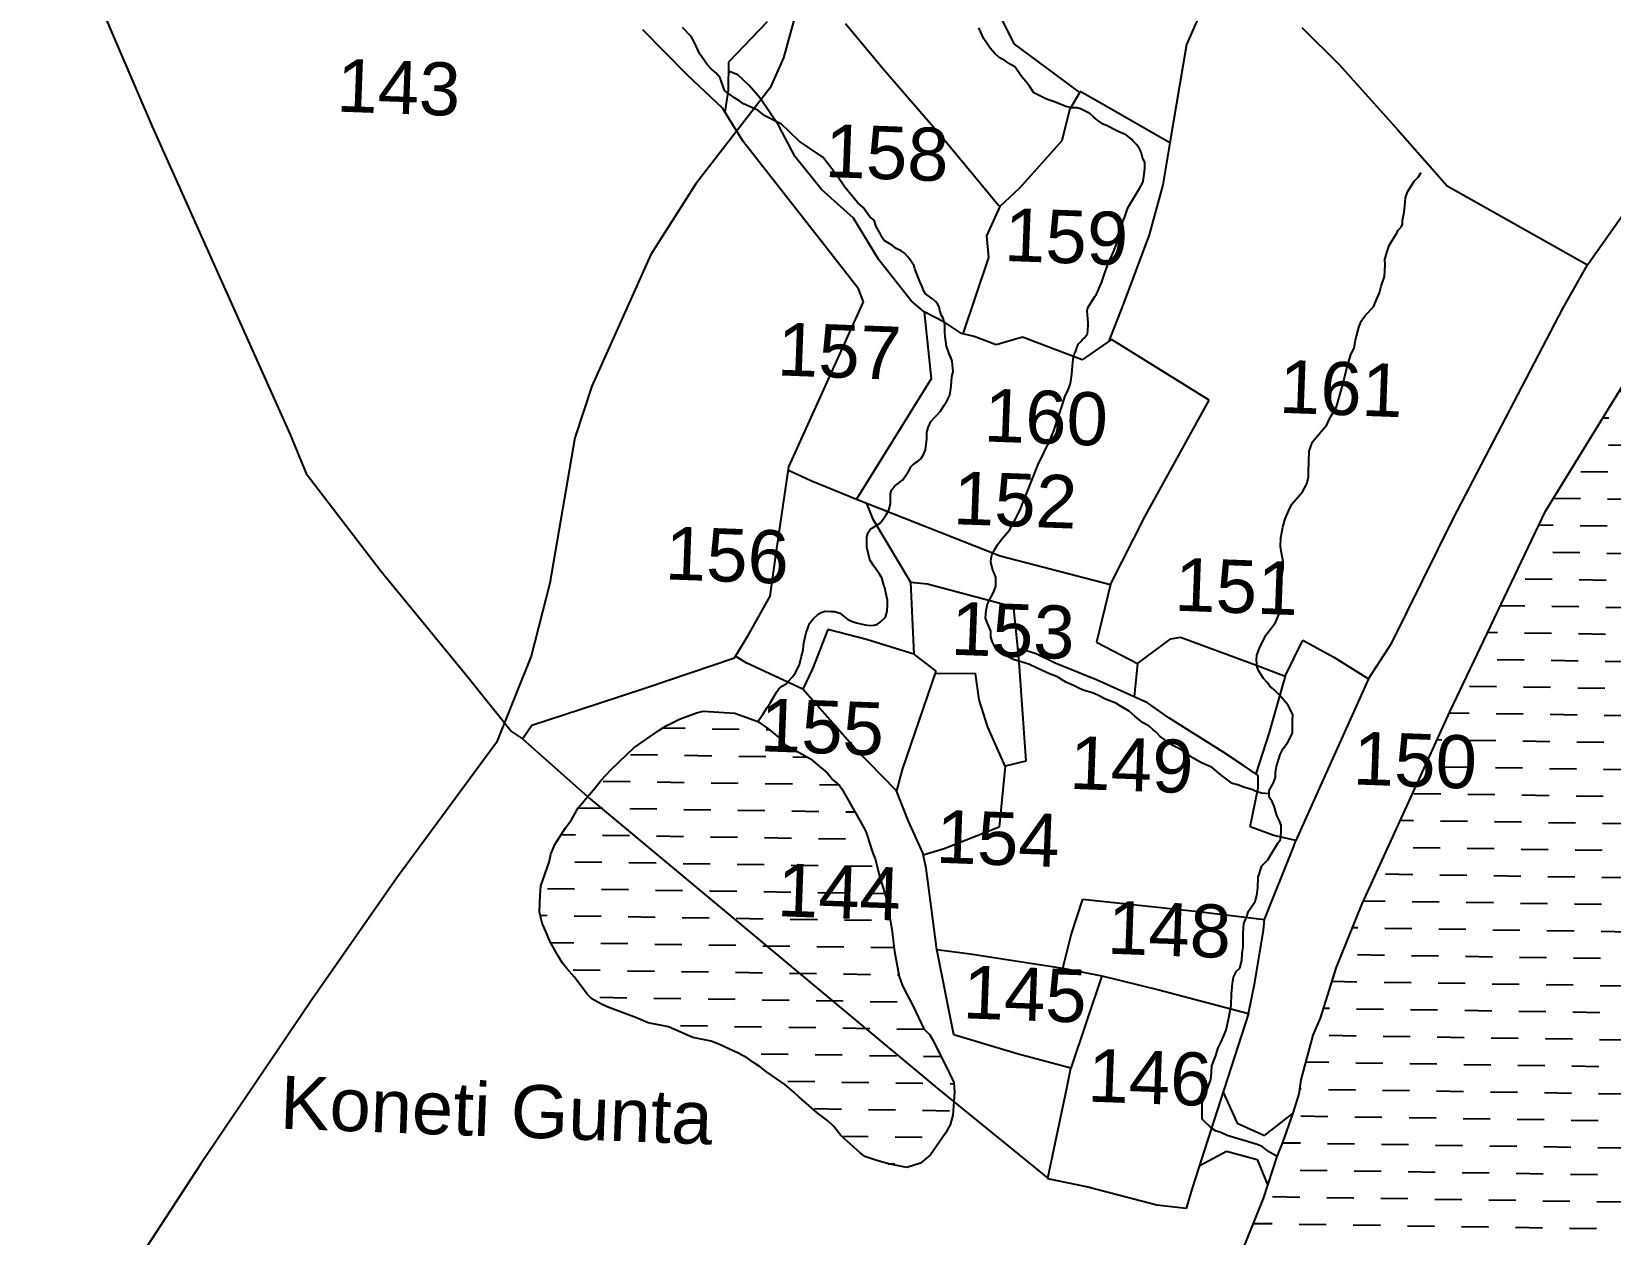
# Model space of a CAD drawing. Header units: inches. Extents: x 341797 to 347342, y 1572885 to 1580736.
# Drawn here: x 344811.9 to 345179.9, y 1577713.2 to 1577993.5 of the extents above; entities that cross this region are included whole.
import ezdxf

# ---------------------------------------------------------------- set-up
doc = ezdxf.new("R2010")
doc.units = ezdxf.units.IN
doc.header["$MEASUREMENT"] = 0
for name, color, linetype in [('PLAT NOS', 6, 'Continuous'), ('PLATS', 6, 'Continuous'), ('ROADS', 2, 'Continuous'), ('STREAMS', 131, 'Continuous'), ('TANKS', 4, 'Continuous')]:
    doc.layers.add(name, color=color, linetype=linetype)
doc.styles.get("Standard").update_dxf_attribs({"font": 'arial.ttf'})
pattern_1 = [(359.1364, (343215.46, 1577580.3147), (6.393162, 6.203283), [6.298938, -6.298938])]

msp = doc.modelspace()

# ---------------------------------------------------------------- hatches: boundary and pattern name
at = {"layer": 'TANKS'}
h = msp.add_hatch(dxfattribs=at)
h.set_pattern_fill('DASH', color=256, scale=500, angle=-0.8636, style=0)
h.set_pattern_definition(pattern_1)
h.paths.add_polyline_path([(345471.69, 1577848.86), (345461.04, 1577862.51), (345451.52, 1577878.78), (345448.48, 1577887.58), (345435.99, 1577910.03), (345424.93, 1577923.42), (345411.43, 1577932.93), (345409.43, 1577933.06), (345402.63, 1577936.06), (345385.79, 1577943.32), (345366.55, 1577952.1), (345351.71, 1577960.59), (345331.48, 1577972.62), (345318.59, 1577979.11), (345307.87, 1577982.61), (345288.77, 1577986.25), (345276.97, 1577987.47), (345261.36, 1577986.35), (345257.79, 1577985.36), (345251.48, 1577983.15), (345238.73, 1577977.48), (345227.06, 1577967.6), (345214.31, 1577954.93), (345203.75, 1577941.79), (345187.22, 1577918.26), (345164.8, 1577881.72), (345142.45, 1577835), (345132.97, 1577813.98), (345122.03, 1577790.24), (345116.07, 1577775.5), (345112.37, 1577763.6), (345110.64, 1577759.61), (345107.81, 1577749.19), (345107.34, 1577745.94), (345105.94, 1577741.45), (345103.54, 1577734.61), (345102.28, 1577731.35), (345099.09, 1577721.58), (345093.23, 1577707.09), (345089.37, 1577697.28), (345081.73, 1577668.24), (345078.51, 1577655.4), (345077.41, 1577651.8), (345075.81, 1577644.98), (345075.64, 1577642.32), (345074.49, 1577637.62), (345074.16, 1577635.42), (345074.1, 1577634.09), (345072.61, 1577629.14), (345072.43, 1577625.73), (345072.39, 1577623.07), (345071.7, 1577618.58), (345071.04, 1577616.26), (345070.92, 1577614.14), (345070.97, 1577610.41), (345070.9, 1577605.86), (345070.6, 1577599.69), (345069.41, 1577588.37), (345069.25, 1577577.86), (345069.2, 1577574.39), (345069.32, 1577570.76), (345069.27, 1577567.46), (345071.8, 1577555.8), (345072.59, 1577552.15), (345075, 1577543.04), (345076.12, 1577539.13), (345077.52, 1577536.32), (345081.21, 1577528.2), (345083.54, 1577525.04), (345086.94, 1577520.76), (345089.6, 1577517.25), (345096.06, 1577513.24), (345099.25, 1577511.16), (345102.77, 1577508.99), (345105.52, 1577505.99), (345112.17, 1577502.73), (345114.76, 1577500.83), (345117.86, 1577498.84), (345120.63, 1577497.19), (345124.14, 1577494.26), (345136.44, 1577487.36), (345139.88, 1577486.54), (345144.58, 1577485.39), (345152.31, 1577484.38), (345160.02, 1577482.26), (345162.39, 1577481.71), (345165.52, 1577481.51), (345175.37, 1577481.17), (345177.79, 1577481.03), (345182.04, 1577480.93), (345189.24, 1577480.72), (345193.06, 1577480.66), (345196.73, 1577480.82), (345202.63, 1577480.62), (345205.12, 1577480.32), (345207.72, 1577480.28), (345211.23, 1577480.38), (345224.19, 1577481.79), (345233.09, 1577482.87), (345236.96, 1577483.18), (345240.36, 1577483.5), (345243.1, 1577483.73), (345246.28, 1577483.9), (345252.7, 1577484.81), (345255.99, 1577485.03), (345262.74, 1577485.86), (345267.69, 1577486.2), (345269.72, 1577486.62), (345275.01, 1577487.84), (345281.65, 1577488.76), (345287.5, 1577489.49), (345290.31, 1577490.05), (345296.46, 1577491.16), (345299.65, 1577491.52), (345307.55, 1577491.88), (345311.49, 1577491.82), (345315.21, 1577491.77), (345319.44, 1577491.02), (345324.51, 1577490.64), (345333.16, 1577489), (345336.03, 1577488.8), (345339.36, 1577488.3), (345343.07, 1577488.17), (345349.2, 1577487.77), (345355.34, 1577486.82), (345359.01, 1577486.27), (345362.19, 1577486.11), (345366.24, 1577485.79), (345373.93, 1577485.3), (345378.36, 1577485.24), (345384.3, 1577485.45), (345392.7, 1577485.32), (345395.45, 1577485.58), (345398.04, 1577486.03), (345402.82, 1577487.38), (345409.53, 1577488.33), (345417.89, 1577489.78), (345423.21, 1577491.57), (345425.18, 1577492.78), (345428.17, 1577493.9), (345429.7, 1577494.8), (345434.27, 1577497.02), (345436.36, 1577498.47), (345437.3, 1577499.34), (345438.21, 1577500.55), (345438.87, 1577508.17), (345439.12, 1577511.76), (345438.98, 1577515.83), (345440.47, 1577534.87), (345440.52, 1577538.05), (345441.45, 1577548.58), (345443.15, 1577552.12), (345446.6, 1577562.82), (345448.5, 1577567.32), (345453.57, 1577582.28), (345458.5, 1577594.6), (345459.32, 1577597.72), (345463.39, 1577608.54), (345464.35, 1577611.35), (345468.99, 1577623.49), (345469.59, 1577625.01), (345473.07, 1577633.34), (345473.77, 1577635.09), (345475.01, 1577638.32), (345476.74, 1577643.75), (345476.2, 1577648.45), (345475.27, 1577654.31), (345473.98, 1577665.33), (345473.71, 1577669.05), (345475.03, 1577684.4), (345475.21, 1577688.55), (345475.5, 1577693.48), (345475.9, 1577698.4), (345478.35, 1577707.92), (345479.96, 1577712.61), (345489.06, 1577734.53), (345490.87, 1577738.01), (345497.59, 1577754.7), (345498.64, 1577759.28), (345501.58, 1577772.19), (345502.1, 1577777.44), (345502.41, 1577783.89), (345501.62, 1577789.49), (345499.26, 1577800.85), (345495.68, 1577810.1), (345489.63, 1577824.15)])
h.paths.add_polyline_path([(345116.43, 1577814.73), (345155.28, 1577813.29), (345155.99, 1577832.58), (345117.14, 1577834.02)], flags=25)
h.paths.add_polyline_path([(345212.17, 1577719.93), (345380.43, 1577713.7), (345381.34, 1577738.2), (345213.08, 1577744.43)], flags=24)
h = msp.add_hatch(dxfattribs=at)
h.set_pattern_fill('DASH', color=256, scale=500, angle=-0.8636, style=0)
h.set_pattern_definition(pattern_1)
h.paths.add_polyline_path([(344942.2, 1577814.63), (344941.55, 1577815.22), (344939.36, 1577812.64), (344937.76, 1577809.82), (344936.4, 1577807.94), (344933.92, 1577804.04), (344932.94, 1577801.82), (344932.56, 1577799.93), (344930.67, 1577794.42), (344930.46, 1577792.22), (344930.32, 1577788.37), (344930.92, 1577785.73), (344931.8, 1577783.82), (344932.88, 1577781.22), (344934.78, 1577777.94), (344935.66, 1577776.38), (344936.72, 1577775.16), (344938.46, 1577773.1), (344941.47, 1577769.17), (344942.49, 1577768.12), (344944.59, 1577766.96), (344946.13, 1577766.25), (344952.92, 1577763.64), (344955.66, 1577762.48), (344960.39, 1577761.59), (344966.06, 1577759.08), (344970.36, 1577758.2), (344972.29, 1577757.48), (344976.64, 1577755.46), (344978.82, 1577754.22), (344980.23, 1577753.26), (344981.72, 1577752.24), (344983.22, 1577751.1), (344987.54, 1577748.13), (344988.52, 1577747.25), (344989.58, 1577746.33), (344990.73, 1577745.28), (344994.95, 1577741.56), (344997.51, 1577739.68), (344998.9, 1577738.31), (345000.52, 1577736.26), (345005.09, 1577732.18), (345006.18, 1577731.3), (345008.75, 1577730.46), (345011.68, 1577729.62), (345015.91, 1577728.76), (345019.12, 1577729.76), (345021.42, 1577731.69), (345024.95, 1577736.8), (345026.02, 1577738.75), (345026.67, 1577740.95), (345026.87, 1577744.13), (345023.36, 1577746.98)])
h.paths.add_polyline_path([(345006.77, 1577805.99), (345006.33, 1577807.23), (345004.98, 1577809.63), (345003.97, 1577811.45), (345000.8, 1577817.04), (345000.26, 1577817.81), (344998.72, 1577819.15), (344997.46, 1577820.7), (344993.45, 1577824), (344987.67, 1577827.33), (344986.41, 1577828.77), (344983.55, 1577831.07), (344981.22, 1577832.71), (344975.82, 1577834.65), (344968.48, 1577835.14), (344966.95, 1577834.75), (344962.94, 1577833.24), (344959.69, 1577831.63), (344958.11, 1577830.66), (344952.29, 1577826.61), (344950.66, 1577825.03), (344946.97, 1577821.47), (344944.66, 1577819.08), (344943.3, 1577817.28), (344941.55, 1577815.22), (344942.2, 1577814.63), (345023.36, 1577746.98), (345026.87, 1577744.13), (345027.01, 1577746.36), (345026.87, 1577748.55), (345026.02, 1577750.39), (345022.16, 1577758.24), (345021.32, 1577759.68), (345019.91, 1577761.13), (345017.31, 1577766.56), (345016.04, 1577769.04), (345014.95, 1577771.09), (345014.12, 1577773.26), (345013.03, 1577779.13), (345012.8, 1577780.99), (345012.5, 1577783.68), (345011.34, 1577790.81), (345010.44, 1577793.85), (345009.69, 1577796.16), (345008.58, 1577800.73), (345008.03, 1577802.04), (345007.1, 1577804.94)])
h.paths.add_polyline_path([(344978.3, 1577822.52), (345017.05, 1577821.09), (345017.75, 1577840.07), (344979.01, 1577841.51)], flags=9)
h.paths.add_polyline_path([(344982.33, 1577784.38), (345020.95, 1577782.95), (345021.64, 1577801.55), (344983.02, 1577802.98)], flags=24)

# ---------------------------------------------------------------- linework, layer by layer
at = {"layer": 'PLATS', "color": 0}
for p, q in [((344811.95, 1578036.88), (344840.06, 1577971.39)), ((345040.97, 1577990.69), (345032.33, 1578008.09)), ((345085.61, 1578000.72), (345081.08, 1577990.55)), ((344964.81, 1577983.41), (344954.39, 1577993.98)), ((344983.35, 1577995.82), (344974.38, 1577986.4)), ((345001.67, 1577995.44), (345010.49, 1577984.77)), ((345108, 1577994.51), (345116.69, 1577985.84)), ((345174.54, 1577939.19), (345212.68, 1577993.11)), ((345048.42, 1577985.15), (345040.97, 1577990.69)), ((345081.08, 1577990.55), (345077.22, 1577967.63)), ((344974.38, 1577986.4), (344974.28, 1577979.9)), ((345116.69, 1577985.84), (345130.27, 1577970.7)), ((344972.99, 1577975.66), (344964.81, 1577983.41)), ((344976.54, 1577983.48), (344974.34, 1577984.3)), ((344979.19, 1577980.96), (344976.54, 1577983.48)), ((345010.49, 1577984.77), (345023.51, 1577969.81)), ((345056.25, 1577979.38), (345048.42, 1577985.15)), ((344974.28, 1577979.9), (344973.55, 1577974.75)), ((344981.77, 1577978.02), (344979.19, 1577980.96)), ((344986.1, 1577971.55), (344981.77, 1577978.02)), ((345053.96, 1577975.39), (345056.25, 1577979.38)), ((345056.37, 1577979.59), (345056.25, 1577979.38)), ((345062.62, 1577976), (345056.37, 1577979.59)), ((344977.79, 1577967.91), (344972.99, 1577975.66)), ((345052.15, 1577968.18), (345053.96, 1577975.39)), ((345077.22, 1577967.63), (345062.62, 1577976)), ((344840.06, 1577971.39), (344872.14, 1577899.79)), ((344989.93, 1577964.34), (344986.1, 1577971.55)), ((345130.27, 1577970.7), (345141.9, 1577957.61)), ((344995.47, 1577945.32), (344977.79, 1577967.91)), ((345023.51, 1577969.81), (345037.31, 1577953.09)), ((345042.26, 1577957.13), (345052.15, 1577968.18)), ((345077.22, 1577967.63), (345075.59, 1577957.8)), ((344996.03, 1577956.75), (344989.93, 1577964.34)), ((345003.5, 1577950.02), (344996.03, 1577956.75)), ((345037.6, 1577952.78), (345042.26, 1577957.13)), ((345075.59, 1577957.8), (345072.43, 1577946.13)), ((345141.9, 1577957.61), (345174.54, 1577939.19)), ((345037.6, 1577952.78), (345034.54, 1577945.93)), ((345037.31, 1577953.09), (345037.6, 1577952.78)), ((345009.41, 1577940.3), (345003.5, 1577950.02)), ((345004.66, 1577933.58), (344995.47, 1577945.32)), ((345034.54, 1577945.93), (345034.95, 1577940.89)), ((345072.43, 1577946.13), (345066.43, 1577930.13)), ((345016.92, 1577930.78), (345009.41, 1577940.3)), ((345034.95, 1577940.89), (345029.01, 1577923.09)), ((345168.84, 1577929.03), (345174.54, 1577939.19)), ((344988.45, 1577892.12), (345005.8, 1577930.58)), ((345005.8, 1577930.58), (345004.66, 1577933.58)), ((345019.94, 1577928.21), (345016.92, 1577930.78)), ((345066.43, 1577930.13), (345062.93, 1577921.25)), ((345024.97, 1577925.66), (345019.94, 1577928.21)), ((345019.94, 1577928.21), (345021.64, 1577912.59)), ((345143.26, 1577879.98), (345168.84, 1577929.03)), ((345028.71, 1577923.16), (345024.97, 1577925.66)), ((345031.65, 1577922.47), (345028.71, 1577923.16)), ((345036.79, 1577920.49), (345031.65, 1577922.47)), ((345042.87, 1577922.34), (345036.79, 1577920.49)), ((345056.83, 1577917.01), (345042.87, 1577922.34)), ((345063.66, 1577921.76), (345056.83, 1577917.01)), ((345086.38, 1577907.62), (345063.66, 1577921.76)), ((345021.64, 1577912.59), (345004.18, 1577884.53)), ((345071.47, 1577880.6), (345086.38, 1577907.62)), ((344872.14, 1577899.79), (344875.93, 1577890.56)), ((344875.93, 1577890.56), (344893.27, 1577867.95)), ((344985.5, 1577871.96), (344988.45, 1577892.12)), ((344988.34, 1577891.34), (344993.53, 1577888.94)), ((344993.53, 1577888.94), (345004.18, 1577884.53)), ((345004.18, 1577884.53), (345037.7, 1577871.31)), ((345006.57, 1577883.58), (345007.9, 1577880.06)), ((345007.9, 1577880.06), (345016.81, 1577865.2)), ((345063.37, 1577864.63), (345071.47, 1577880.6)), ((345128.96, 1577851.05), (345143.26, 1577879.98)), ((344984.08, 1577861.93), (344985.5, 1577871.96)), ((345037.7, 1577871.31), (345063.37, 1577864.63)), ((344893.27, 1577867.95), (344913.44, 1577843.28)), ((345016.81, 1577865.2), (345017.56, 1577848.45)), ((345016.81, 1577865.2), (345020.79, 1577864.78)), ((345020.79, 1577864.78), (345039.11, 1577859.95)), ((345063.37, 1577864.63), (345060.12, 1577851.23)), ((344979.03, 1577852.91), (344984.08, 1577861.93)), ((345039.11, 1577859.95), (345040.83, 1577859.09)), ((345040.83, 1577859.09), (345041.97, 1577847.64)), ((344975.77, 1577847.59), (344979.03, 1577852.91)), ((344997.54, 1577854.21), (344993.95, 1577845.02)), ((345006.56, 1577851.88), (344997.54, 1577854.21)), ((345017.56, 1577848.45), (345006.56, 1577851.88)), ((345043.81, 1577849.19), (345041.78, 1577849.56)), ((345046.04, 1577848.51), (345043.81, 1577849.19)), ((345060.12, 1577851.23), (345069.67, 1577846.28)), ((345069.67, 1577846.28), (345077.44, 1577851.98)), ((345077.44, 1577851.98), (345079.69, 1577852.36)), ((345079.69, 1577852.36), (345097.22, 1577845.96)), ((345104.14, 1577843.27), (345108.24, 1577851.7)), ((345108.24, 1577851.7), (345115.47, 1577847.7)), ((345123.54, 1577842.64), (345128.96, 1577851.05)), ((344955.14, 1577840.57), (344975.77, 1577847.59)), ((344978.52, 1577846.4), (344975.99, 1577847.95)), ((344991.71, 1577840.27), (344978.52, 1577846.4)), ((345017.56, 1577848.45), (345022.68, 1577844.49)), ((345041.97, 1577847.64), (345043.68, 1577823.45)), ((345050.53, 1577846.32), (345046.04, 1577848.51)), ((345060.26, 1577842.38), (345050.53, 1577846.32)), ((345069.67, 1577846.28), (345068.89, 1577838.51)), ((345097.22, 1577845.96), (345104.14, 1577843.27)), ((345115.47, 1577847.7), (345123.54, 1577842.64)), ((344913.44, 1577843.28), (344923.83, 1577830.43)), ((344993.95, 1577845.02), (344991.73, 1577840.26)), ((345022.68, 1577844.49), (345014.87, 1577821.58)), ((345031.93, 1577843.89), (345022.47, 1577843.87)), ((345032.8, 1577837.77), (345031.93, 1577843.89)), ((345068.89, 1577838.51), (345060.26, 1577842.38)), ((345104.14, 1577843.27), (345100.42, 1577830.17)), ((345123.54, 1577842.64), (345113.03, 1577819.38)), ((344943.79, 1577836.88), (344955.14, 1577840.57)), ((345003.76, 1577826.58), (344991.71, 1577840.27)), ((345072.02, 1577837.05), (345068.89, 1577838.51)), ((344928.57, 1577831.89), (344943.79, 1577836.88)), ((345034.8, 1577831.4), (345032.8, 1577837.77)), ((345076.99, 1577833.55), (345072.02, 1577837.05)), ((344926.38, 1577828.7), (344928.57, 1577831.89)), ((345038.85, 1577822.32), (345034.8, 1577831.4)), ((345089.6, 1577825.69), (345076.99, 1577833.55)), ((344923.83, 1577830.43), (344926.38, 1577828.7)), ((344926.38, 1577828.7), (344942.2, 1577814.63)), ((345100.42, 1577830.17), (345097.26, 1577820.53)), ((345013.51, 1577816.6), (345003.76, 1577826.58)), ((345043.68, 1577823.45), (345038.85, 1577822.32)), ((345094.4, 1577822.44), (345089.6, 1577825.69)), ((345014.87, 1577821.58), (345013.51, 1577816.6)), ((345038.85, 1577822.32), (345037.47, 1577808.09)), ((345097.85, 1577820.13), (345094.4, 1577822.44)), ((345097.82, 1577817.26), (345097.85, 1577820.13)), ((345016.22, 1577809.63), (345013.51, 1577816.6)), ((345095.97, 1577808.16), (345097.82, 1577817.26)), ((345113.03, 1577819.38), (345106.63, 1577804.96)), ((344942.2, 1577814.63), (345023.36, 1577746.98)), ((345019.65, 1577802.08), (345016.22, 1577809.63)), ((345037.47, 1577808.09), (345024.64, 1577803.03)), ((345101.44, 1577806.16), (345095.97, 1577808.16)), ((345106.63, 1577804.96), (345101.44, 1577806.16)), ((345106.02, 1577803.42), (345106.63, 1577804.96)), ((345020.47, 1577798.55), (345019.65, 1577802.08)), ((345024.64, 1577803.03), (345019.77, 1577801.56)), ((345099.3, 1577786.59), (345106.02, 1577803.42)), ((345022.94, 1577779.58), (345020.47, 1577798.55)), ((345054.33, 1577783.25), (345056.97, 1577791.28)), ((345056.97, 1577791.28), (345083.86, 1577788.46)), ((345083.86, 1577788.46), (345099.3, 1577786.59)), ((345099.06, 1577784.08), (345099.3, 1577786.59)), ((345052.27, 1577775.26), (345054.33, 1577783.25)), ((345097.08, 1577771.91), (345099.06, 1577784.08)), ((345026.86, 1577759.73), (345022.94, 1577779.58)), ((345022.94, 1577779.58), (345030.7, 1577778.57)), ((345030.7, 1577778.57), (345052.27, 1577775.26)), ((345052.27, 1577775.26), (345061.36, 1577773.45)), ((345061.36, 1577773.45), (345054.14, 1577751.95)), ((345061.36, 1577773.45), (345074.64, 1577770.2)), ((345095.6, 1577764.69), (345097.08, 1577771.91)), ((345074.64, 1577770.2), (345095.6, 1577764.69)), ((345095.6, 1577764.69), (345089.03, 1577744.47)), ((345041.68, 1577755.27), (345026.86, 1577759.73)), ((345054.14, 1577751.95), (345041.68, 1577755.27)), ((345053.24, 1577747.26), (345054.14, 1577751.95)), ((345023.36, 1577746.98), (345048.82, 1577726.3)), ((345048.82, 1577726.3), (345053.24, 1577747.26)), ((345089.03, 1577744.47), (345082.4, 1577723.94)), ((345057.84, 1577724.25), (345048.79, 1577726.16)), ((345074.22, 1577719.98), (345057.84, 1577724.25)), ((345082.4, 1577723.94), (345081.01, 1577719.25)), ((345081.01, 1577719.25), (345074.22, 1577719.98))]:
    msp.add_line(p, q, dxfattribs=at)
at = {"layer": 'ROADS', "color": 1}
for p, q in [((344998.04, 1578026.61), (344987.18, 1577987.46)), ((344987.18, 1577987.46), (344984.07, 1577980.45)), ((344984.07, 1577980.45), (344966.76, 1577958.04)), ((344966.76, 1577958.04), (344956.26, 1577941.62)), ((344956.26, 1577941.62), (344942.49, 1577910.88)), ((344942.49, 1577910.88), (344938.56, 1577898.86)), ((344938.56, 1577898.86), (344932.71, 1577864.94)), ((344932.71, 1577864.94), (344928.4, 1577847.94)), ((344928.4, 1577847.94), (344920.32, 1577827.84)), ((344920.32, 1577827.84), (344897.06, 1577796.3)), ((344897.06, 1577796.3), (344877.03, 1577767.54)), ((344877.03, 1577767.54), (344851.43, 1577729.61)), ((344851.43, 1577729.61), (344828.78, 1577694.97))]:
    msp.add_line(p, q, dxfattribs=at)
at = {"layer": 'STREAMS'}
for p, q in [((344965.67, 1577992.43), (344963.66, 1577994.46)), ((345033.86, 1577991.84), (345032.75, 1577994.38)), ((344966.39, 1577991.12), (344965.67, 1577992.43)), ((344967.61, 1577988.41), (344966.39, 1577991.12)), ((345034.57, 1577990.82), (345033.86, 1577991.84)), ((345035.32, 1577989.71), (345034.57, 1577990.82)), ((345036.36, 1577988.52), (345035.32, 1577989.71)), ((344969.43, 1577985.86), (344967.61, 1577988.41)), ((344970.37, 1577984.85), (344969.43, 1577985.86)), ((345037.44, 1577987.53), (345036.36, 1577988.52)), ((345038.89, 1577986.7), (345037.44, 1577987.53)), ((345040.05, 1577985.91), (345038.89, 1577986.7)), ((345041.09, 1577985.33), (345040.05, 1577985.91)), ((345042.01, 1577983.97), (345041.09, 1577985.33)), ((344971.4, 1577983.93), (344970.37, 1577984.85)), ((344972.47, 1577982.78), (344971.4, 1577983.93)), ((344973.42, 1577979.82), (344972.47, 1577982.78)), ((345042.68, 1577983.11), (345042.01, 1577983.97)), ((345043.68, 1577981.88), (345042.68, 1577983.11)), ((345044.55, 1577980.82), (345043.68, 1577981.88)), ((344975.78, 1577978.09), (344973.42, 1577979.82)), ((344977.02, 1577977.29), (344975.78, 1577978.09)), ((345045.55, 1577979.3), (345044.55, 1577980.82)), ((345048.5, 1577977.79), (345045.55, 1577979.3)), ((344977.88, 1577976.67), (344977.02, 1577977.29)), ((344981.22, 1577975.26), (344977.88, 1577976.67)), ((344982.87, 1577973.92), (344981.22, 1577975.26)), ((345050.11, 1577977.27), (345048.5, 1577977.79)), ((345051.92, 1577976.56), (345050.11, 1577977.27)), ((345053.01, 1577976.1), (345051.92, 1577976.56)), ((345054.38, 1577975.75), (345053.01, 1577976.1)), ((345055.52, 1577975.74), (345054.38, 1577975.75)), ((345056.41, 1577975.56), (345055.52, 1577975.74)), ((345058.59, 1577974.43), (345056.41, 1577975.56)), ((345059.51, 1577973.56), (345058.59, 1577974.43)), ((344986.7, 1577971.93), (344982.87, 1577973.92)), ((344988.61, 1577970.15), (344986.7, 1577971.93)), ((345060.43, 1577972.78), (345059.51, 1577973.56)), ((345061.71, 1577971.95), (345060.43, 1577972.78)), ((345062.6, 1577971.57), (345061.71, 1577971.95)), ((345064.9, 1577970.43), (345062.6, 1577971.57)), ((344990.86, 1577968.01), (344988.61, 1577970.15)), ((344996.35, 1577964.3), (344990.86, 1577968.01)), ((345065.71, 1577970.01), (345064.9, 1577970.43)), ((345067.08, 1577969.5), (345065.71, 1577970.01)), ((345068.32, 1577968.47), (345067.08, 1577969.5)), ((345068.68, 1577967.98), (345068.32, 1577968.47)), ((345069.56, 1577967.16), (345068.68, 1577967.98)), ((345070.19, 1577966.22), (345069.56, 1577967.16)), ((344997.56, 1577962.79), (344996.35, 1577964.3)), ((345070.54, 1577965.4), (345070.19, 1577966.22)), ((345070.85, 1577964.22), (345070.54, 1577965.4)), ((345071.4, 1577963.04), (345070.85, 1577964.22)), ((344999.88, 1577959.68), (344997.56, 1577962.79)), ((345001.51, 1577957.29), (344999.88, 1577959.68)), ((345070.96, 1577958.38), (345071.15, 1577959.71)), ((345071.15, 1577959.71), (345071.38, 1577961.62)), ((345071.38, 1577961.62), (345071.4, 1577963.04)), ((345134.2, 1577958.65), (345135.1, 1577959.63)), ((345135.1, 1577959.63), (345135.82, 1577960.68)), ((345003.63, 1577954.62), (345001.51, 1577957.29)), ((345067.42, 1577952.46), (345069.53, 1577955.96)), ((345069.53, 1577955.96), (345070.13, 1577956.97)), ((345070.13, 1577956.97), (345070.96, 1577958.38)), ((345132.17, 1577954.81), (345132.66, 1577956.16)), ((345132.66, 1577956.16), (345133.57, 1577957.66)), ((345133.57, 1577957.66), (345134.2, 1577958.65)), ((345004.53, 1577953.66), (345003.63, 1577954.62)), ((345005.74, 1577952.57), (345004.53, 1577953.66)), ((345007.34, 1577950.37), (345005.74, 1577952.57)), ((345066.73, 1577950.34), (345067.42, 1577952.46)), ((345131.82, 1577951.42), (345131.99, 1577952.95)), ((345131.99, 1577952.95), (345132.17, 1577954.81)), ((345008.31, 1577949.62), (345007.34, 1577950.37)), ((345008.8, 1577948.14), (345008.31, 1577949.62)), ((345065.6, 1577946.01), (345065.88, 1577948.38)), ((345065.88, 1577948.38), (345066.73, 1577950.34)), ((345131.03, 1577947.9), (345131.45, 1577948.57)), ((345131.45, 1577948.57), (345131.47, 1577949.54)), ((345131.47, 1577949.54), (345131.82, 1577951.42)), ((345009.73, 1577946.49), (345008.8, 1577948.14)), ((345010.15, 1577945.54), (345009.73, 1577946.49)), ((345010.66, 1577944.86), (345010.15, 1577945.54)), ((345012.57, 1577943.65), (345010.66, 1577944.86)), ((345064.14, 1577942.22), (345065.6, 1577946.01)), ((345128.34, 1577943.71), (345129.07, 1577944.87)), ((345129.07, 1577944.87), (345130.19, 1577946.73)), ((345130.19, 1577946.73), (345130.4, 1577947.2)), ((345130.4, 1577947.2), (345131.03, 1577947.9)), ((345013.48, 1577942.97), (345012.57, 1577943.65)), ((345014.61, 1577942.43), (345013.48, 1577942.97)), ((345015.43, 1577941.9), (345014.61, 1577942.43)), ((345016.06, 1577941.12), (345015.43, 1577941.9)), ((345016.69, 1577940.32), (345016.06, 1577941.12)), ((345062.95, 1577939.61), (345064.14, 1577942.22)), ((345127.32, 1577940.41), (345127.81, 1577942.08)), ((345127.81, 1577942.08), (345128.34, 1577943.71)), ((345017.2, 1577939.67), (345016.69, 1577940.32)), ((345017.68, 1577938.95), (345017.2, 1577939.67)), ((345017.79, 1577938.25), (345017.68, 1577938.95)), ((345018.93, 1577935.28), (345017.79, 1577938.25)), ((345061.32, 1577934.96), (345062.09, 1577937.33)), ((345062.09, 1577937.33), (345062.95, 1577939.61)), ((345127.26, 1577936.43), (345127.37, 1577937.76)), ((345127.39, 1577939.27), (345127.32, 1577940.41)), ((345127.37, 1577937.76), (345127.39, 1577939.27)), ((345019.41, 1577934.24), (345018.93, 1577935.28)), ((345019.91, 1577933.03), (345019.41, 1577934.24)), ((345060.16, 1577932.34), (345061.32, 1577934.96)), ((345126.07, 1577932.62), (345126.47, 1577934.2)), ((345126.47, 1577934.2), (345127.26, 1577936.43)), ((345020.31, 1577932.39), (345019.91, 1577933.03)), ((345021.93, 1577931.21), (345020.31, 1577932.39)), ((345022.61, 1577930.66), (345021.93, 1577931.21)), ((345023.07, 1577930.07), (345022.61, 1577930.66)), ((345023.44, 1577929.41), (345023.07, 1577930.07)), ((345058.19, 1577929.3), (345058.84, 1577930.32)), ((345058.84, 1577930.32), (345059.36, 1577931.18)), ((345059.36, 1577931.18), (345059.77, 1577931.82)), ((345059.77, 1577931.82), (345060.16, 1577932.34)), ((345124.68, 1577929.35), (345125.29, 1577930.87)), ((345125.29, 1577930.87), (345126.07, 1577932.62)), ((345023.64, 1577928.56), (345023.44, 1577929.41)), ((345023.93, 1577927.49), (345023.64, 1577928.56)), ((345024.44, 1577926.71), (345023.93, 1577927.49)), ((345024.77, 1577925.31), (345024.44, 1577926.71)), ((345057.98, 1577928.54), (345058.19, 1577929.3)), ((345058.05, 1577927.45), (345057.98, 1577928.54)), ((345058.21, 1577925.67), (345058.05, 1577927.45)), ((345121.82, 1577926.04), (345122.84, 1577927.45)), ((345122.84, 1577927.45), (345124.68, 1577929.35)), ((345024.82, 1577924.49), (345024.77, 1577925.31)), ((345024.8, 1577923.56), (345024.82, 1577924.49)), ((345024.84, 1577922.44), (345024.8, 1577923.56)), ((345057.32, 1577922.14), (345058.01, 1577923.09)), ((345058.01, 1577923.09), (345058.12, 1577924.02)), ((345058.12, 1577924.02), (345058.22, 1577924.97)), ((345058.22, 1577924.97), (345058.21, 1577925.67)), ((345120.47, 1577921.72), (345121.25, 1577924.54)), ((345121.25, 1577924.54), (345121.82, 1577926.04)), ((345025.16, 1577920.1), (345024.84, 1577922.44)), ((345025.5, 1577919.38), (345025.16, 1577920.1)), ((345025.82, 1577918.4), (345025.5, 1577919.38)), ((345055.27, 1577918.91), (345055.88, 1577920.66)), ((345055.88, 1577920.66), (345056.46, 1577921.34)), ((345056.46, 1577921.34), (345056.82, 1577921.71)), ((345056.82, 1577921.71), (345057.32, 1577922.14)), ((345119.4, 1577918.27), (345120.2, 1577919.75)), ((345120.2, 1577919.75), (345120.47, 1577921.72)), ((345026.16, 1577917.54), (345025.82, 1577918.4)), ((345026.5, 1577916.75), (345026.16, 1577917.54)), ((345026.77, 1577914.27), (345026.5, 1577916.75)), ((345054.42, 1577913.68), (345054.57, 1577915.62)), ((345054.57, 1577915.62), (345054.71, 1577917.21)), ((345054.71, 1577917.21), (345054.91, 1577918.27)), ((345054.91, 1577918.27), (345055.27, 1577918.91)), ((345118.45, 1577915.1), (345119.4, 1577918.27)), ((345026.28, 1577910.86), (345026.42, 1577913.13)), ((345026.42, 1577913.13), (345026.77, 1577914.27)), ((345054.11, 1577911.51), (345054.42, 1577913.68)), ((345117.56, 1577911.3), (345118.45, 1577915.1)), ((345025.27, 1577907.4), (345025.95, 1577908.76)), ((345025.95, 1577908.76), (345026.28, 1577910.86)), ((345052.34, 1577907.05), (345052.77, 1577908.39)), ((345052.77, 1577908.39), (345053.52, 1577910.05)), ((345053.52, 1577910.05), (345054.11, 1577911.51)), ((345116.04, 1577906.05), (345117.56, 1577911.3)), ((345021.52, 1577902.69), (345023.81, 1577905.04)), ((345023.81, 1577905.04), (345024.6, 1577906.48)), ((345024.6, 1577906.48), (345025.27, 1577907.4)), ((345050.71, 1577902.21), (345051.8, 1577905.46)), ((345051.8, 1577905.46), (345052.34, 1577907.05)), ((345114.57, 1577903.57), (345116.04, 1577906.05)), ((345020.59, 1577900.09), (345020.94, 1577901.28)), ((345020.94, 1577901.28), (345021.52, 1577902.69)), ((345050.17, 1577900.51), (345050.71, 1577902.21)), ((345110.48, 1577897.88), (345113.83, 1577901.85)), ((345113.83, 1577901.85), (345114.57, 1577903.57)), ((345020.28, 1577896.02), (345020.56, 1577898.58)), ((345020.56, 1577898.58), (345020.59, 1577900.09)), ((345046.45, 1577892.49), (345049.21, 1577898.1)), ((345049.21, 1577898.1), (345050.17, 1577900.51)), ((345109.67, 1577895.74), (345110.48, 1577897.88)), ((345017.56, 1577892.8), (345018.39, 1577893.34)), ((345018.39, 1577893.34), (345019.17, 1577893.94)), ((345019.17, 1577893.94), (345019.83, 1577894.98)), ((345019.83, 1577894.98), (345020.28, 1577896.02)), ((345109.54, 1577890.97), (345109.64, 1577893.24)), ((345109.64, 1577893.24), (345109.67, 1577895.74)), ((345015, 1577889.07), (345016.44, 1577891.15)), ((345016.44, 1577891.15), (345016.98, 1577892.15)), ((345016.98, 1577892.15), (345017.56, 1577892.8)), ((345043.32, 1577884.49), (345045.43, 1577889.92)), ((345045.43, 1577889.92), (345046.45, 1577892.49)), ((345109.14, 1577888.11), (345109.52, 1577889.78)), ((345109.52, 1577889.78), (345109.54, 1577890.97)), ((345012.14, 1577885.77), (345012.37, 1577886.64)), ((345012.37, 1577886.64), (345013.09, 1577887.55)), ((345013.09, 1577887.55), (345015, 1577889.07)), ((345105.65, 1577883.37), (345108.16, 1577886.28)), ((345108.16, 1577886.28), (345109.14, 1577888.11)), ((345011.73, 1577881.99), (345012.1, 1577883.44)), ((345012.1, 1577883.44), (345012.12, 1577884.58)), ((345012.12, 1577884.58), (345012.14, 1577885.77)), ((345041.39, 1577880.17), (345042.46, 1577882.33)), ((345042.46, 1577882.33), (345043.32, 1577884.49)), ((345104.92, 1577881.73), (345105.65, 1577883.37)), ((345007.93, 1577877.91), (345009.71, 1577878.99)), ((345009.71, 1577878.99), (345010.6, 1577880.12)), ((345010.6, 1577880.12), (345011.23, 1577881.03)), ((345011.23, 1577881.03), (345011.73, 1577881.99)), ((345039.89, 1577877.29), (345041.39, 1577880.17)), ((345103.53, 1577878), (345104.09, 1577879.99)), ((345104.09, 1577879.99), (345104.92, 1577881.73)), ((345006.59, 1577873.33), (345006.61, 1577874.77)), ((345006.61, 1577874.77), (345006.63, 1577875.78)), ((345006.63, 1577875.78), (345006.95, 1577876.79)), ((345006.95, 1577876.79), (345007.4, 1577877.48)), ((345007.4, 1577877.48), (345007.93, 1577877.91)), ((345037.03, 1577873.91), (345038.13, 1577875.36)), ((345038.13, 1577875.36), (345039.89, 1577877.29)), ((345103.04, 1577873.53), (345103.07, 1577875.57)), ((345103.07, 1577875.57), (345103.53, 1577878)), ((345006.99, 1577871.76), (345006.59, 1577873.33)), ((345007.34, 1577870.38), (345006.99, 1577871.76)), ((345035.61, 1577870.79), (345035.81, 1577871.75)), ((345035.81, 1577871.75), (345036.5, 1577873)), ((345036.5, 1577873), (345037.03, 1577873.91)), ((345103.25, 1577872.06), (345103.04, 1577873.53)), ((345103.65, 1577869.97), (345103.25, 1577872.06)), ((345008.07, 1577869.18), (345007.34, 1577870.38)), ((345008.68, 1577868.3), (345008.07, 1577869.18)), ((345009.54, 1577867.1), (345008.68, 1577868.3)), ((345035.55, 1577869.84), (345035.61, 1577870.79)), ((345035.94, 1577868.27), (345035.55, 1577869.84)), ((345036.65, 1577866.34), (345035.94, 1577868.27)), ((345103.2, 1577865.55), (345103.67, 1577868.45)), ((345103.67, 1577868.45), (345103.65, 1577869.97)), ((345010.09, 1577866.22), (345009.54, 1577867.1)), ((345010.58, 1577864.51), (345010.09, 1577866.22)), ((345010.78, 1577863.85), (345010.58, 1577864.51)), ((345011.2, 1577862.05), (345010.78, 1577863.85)), ((345036.14, 1577862.78), (345036.67, 1577864.24)), ((345036.69, 1577864.98), (345036.65, 1577866.34)), ((345036.67, 1577864.24), (345036.69, 1577864.98)), ((345103.06, 1577862.57), (345103.2, 1577865.55)), ((345011.46, 1577860.98), (345011.2, 1577862.05)), ((345011.46, 1577860.02), (345011.46, 1577860.98)), ((345034.39, 1577858.58), (345034.73, 1577860.12)), ((345034.73, 1577860.12), (345035.32, 1577861.29)), ((345035.32, 1577861.29), (345035.61, 1577861.8)), ((345035.61, 1577861.8), (345036.14, 1577862.78)), ((345102.66, 1577857.68), (345102.94, 1577860.58)), ((345102.94, 1577860.58), (345103.06, 1577862.57)), ((344993.26, 1577855.56), (344994.11, 1577856.67)), ((344994.11, 1577856.67), (344995.28, 1577857.76)), ((344995.28, 1577857.76), (344995.98, 1577858.11)), ((344995.98, 1577858.11), (344996.81, 1577858.42)), ((344996.81, 1577858.42), (344998.32, 1577858.4)), ((344998.32, 1577858.4), (344999.14, 1577858.36)), ((344999.14, 1577858.36), (345000.32, 1577857.96)), ((345000.32, 1577857.96), (345002.17, 1577856.47)), ((345002.17, 1577856.47), (345003.24, 1577856.01)), ((345009.74, 1577855.89), (345010.95, 1577857.06)), ((345010.95, 1577857.06), (345011.32, 1577858.48)), ((345011.32, 1577858.48), (345011.46, 1577860.02)), ((345034.29, 1577856.78), (345034.39, 1577858.58)), ((345034.61, 1577856.01), (345034.29, 1577856.78)), ((345101.87, 1577855.84), (345102.66, 1577857.68)), ((344991.99, 1577851.39), (344992.49, 1577853.42)), ((344992.49, 1577853.42), (344993.26, 1577855.56)), ((345003.24, 1577856.01), (345004.17, 1577855.73)), ((345004.17, 1577855.73), (345006.24, 1577855.23)), ((345006.24, 1577855.23), (345007.39, 1577855.1)), ((345007.39, 1577855.1), (345008.3, 1577855.17)), ((345008.3, 1577855.17), (345009.1, 1577855.38)), ((345009.1, 1577855.38), (345009.74, 1577855.89)), ((345035.49, 1577853.75), (345034.61, 1577856.01)), ((345035.51, 1577852.44), (345035.49, 1577853.75)), ((345098.12, 1577849.81), (345099.59, 1577852.89)), ((345099.59, 1577852.89), (345100.66, 1577854.25)), ((345100.66, 1577854.25), (345101.87, 1577855.84)), ((344991.39, 1577847.99), (344991.74, 1577849.36)), ((344991.74, 1577849.36), (344991.84, 1577850.48)), ((344991.84, 1577850.48), (344991.99, 1577851.39)), ((345035.86, 1577851.37), (345035.51, 1577852.44)), ((345036.43, 1577850.12), (345035.86, 1577851.37)), ((345036.97, 1577849.22), (345036.43, 1577850.12)), ((345038.53, 1577848.35), (345036.97, 1577849.22)), ((345097.53, 1577848.21), (345098.12, 1577849.81)), ((344989.95, 1577844.09), (344990.94, 1577846.04)), ((344990.94, 1577846.04), (344991.39, 1577847.99)), ((345039.55, 1577847.83), (345038.53, 1577848.35)), ((345040.68, 1577847.22), (345039.55, 1577847.83)), ((345044.35, 1577846.06), (345040.68, 1577847.22)), ((345046.32, 1577845.19), (345044.35, 1577846.06)), ((345097.42, 1577847.07), (345097.53, 1577848.21)), ((345097.58, 1577845.37), (345097.42, 1577847.07)), ((345097.95, 1577844.46), (345097.58, 1577845.37)), ((344987.85, 1577841.49), (344988.49, 1577842.3)), ((344988.49, 1577842.3), (344989.19, 1577843.06)), ((344989.19, 1577843.06), (344989.95, 1577844.09)), ((345049.38, 1577843.74), (345046.32, 1577845.19)), ((345050.88, 1577843.24), (345049.38, 1577843.74)), ((345053, 1577841.86), (345050.88, 1577843.24)), ((345054.76, 1577841.1), (345053, 1577841.86)), ((345099.06, 1577842.77), (345097.95, 1577844.46)), ((345099.9, 1577841.81), (345099.06, 1577842.77)), ((345100.55, 1577840.95), (345099.9, 1577841.81)), ((344984.16, 1577837.18), (344985.53, 1577839.55)), ((344985.53, 1577839.55), (344986.13, 1577840.37)), ((344986.13, 1577840.37), (344986.93, 1577841.02)), ((344986.93, 1577841.02), (344987.85, 1577841.49)), ((345056.16, 1577840.46), (345054.76, 1577841.1)), ((345057.3, 1577839.97), (345056.16, 1577840.46)), ((345059.22, 1577839.42), (345057.3, 1577839.97)), ((345060.57, 1577838.77), (345059.22, 1577839.42)), ((345062.23, 1577837.91), (345060.57, 1577838.77)), ((345101.44, 1577840.22), (345100.55, 1577840.95)), ((345102.98, 1577838.68), (345101.44, 1577840.22)), ((345104.71, 1577836.65), (345102.98, 1577838.68)), ((344981.22, 1577832.71), (344982.44, 1577834.54)), ((344982.44, 1577834.54), (344983.36, 1577836.01)), ((344983.36, 1577836.01), (344984.16, 1577837.18)), ((345064.67, 1577837.03), (345062.23, 1577837.91)), ((345065.5, 1577836.49), (345064.67, 1577837.03)), ((345066.43, 1577835.91), (345065.5, 1577836.49)), ((345067.78, 1577835.11), (345066.43, 1577835.91)), ((345069.06, 1577833.94), (345067.78, 1577835.11)), ((345105.27, 1577835.6), (345104.71, 1577836.65)), ((345105.86, 1577834.31), (345105.27, 1577835.6)), ((345105.84, 1577832.94), (345105.86, 1577834.31)), ((345069.99, 1577833.2), (345069.06, 1577833.94)), ((345071.02, 1577832.45), (345069.99, 1577833.2)), ((345072.42, 1577831.65), (345071.02, 1577832.45)), ((345073.24, 1577830.85), (345072.42, 1577831.65)), ((345074.01, 1577830.22), (345073.24, 1577830.85)), ((345105.8, 1577830), (345105.84, 1577832.94)), ((345074.94, 1577829.21), (345074.01, 1577830.22)), ((345077.95, 1577827.17), (345074.94, 1577829.21)), ((345079.67, 1577826.25), (345077.95, 1577827.17)), ((345103.65, 1577826.46), (345104.62, 1577827.73)), ((345104.62, 1577827.73), (345105.8, 1577830)), ((345081.28, 1577825.23), (345079.67, 1577826.25)), ((345082.84, 1577824.11), (345081.28, 1577825.23)), ((345084.61, 1577823.09), (345082.84, 1577824.11)), ((345102.12, 1577822.26), (345102.92, 1577825.05)), ((345102.92, 1577825.05), (345103.65, 1577826.46)), ((345087.06, 1577822), (345084.61, 1577823.09)), ((345089.2, 1577820.25), (345087.06, 1577822)), ((345090.03, 1577819.61), (345089.2, 1577820.25)), ((345091.04, 1577818.83), (345090.03, 1577819.61)), ((345101.4, 1577818.47), (345101.84, 1577819.75)), ((345101.84, 1577819.75), (345101.86, 1577820.88)), ((345101.86, 1577820.88), (345102.12, 1577822.26)), ((345091.67, 1577818.37), (345091.04, 1577818.83)), ((345091.85, 1577818.27), (345091.67, 1577818.37)), ((345093.07, 1577817.94), (345091.85, 1577818.27)), ((345094.39, 1577817.43), (345093.07, 1577817.94)), ((345095.8, 1577817.02), (345094.39, 1577817.43)), ((345096.6, 1577816.79), (345095.8, 1577817.02)), ((345097.12, 1577816.48), (345096.6, 1577816.79)), ((345097.79, 1577816.25), (345097.12, 1577816.48)), ((345098.61, 1577816.05), (345097.79, 1577816.25)), ((345100.36, 1577815.86), (345098.61, 1577816.05)), ((345100.35, 1577815.07), (345100.37, 1577816.64)), ((345100.37, 1577816.64), (345101.4, 1577818.47)), ((345101.05, 1577814.12), (345100.35, 1577815.07)), ((345101.55, 1577812.97), (345101.05, 1577814.12)), ((345102.19, 1577810.81), (345101.55, 1577812.97)), ((345102.69, 1577809.76), (345102.19, 1577810.81)), ((345103.2, 1577808.57), (345102.69, 1577809.76)), ((345103.17, 1577807.1), (345103.2, 1577808.57)), ((345102.42, 1577804.36), (345103, 1577805.21)), ((345103, 1577805.21), (345103.11, 1577806.11)), ((345103.11, 1577806.11), (345103.17, 1577807.1)), ((345100.04, 1577800.46), (345101.06, 1577802.16)), ((345101.06, 1577802.16), (345101.84, 1577803.47)), ((345101.84, 1577803.47), (345102.42, 1577804.36)), ((345097.84, 1577796.41), (345098.69, 1577799.1)), ((345098.69, 1577799.1), (345100.04, 1577800.46)), ((345097.54, 1577792.19), (345097.75, 1577793.99)), ((345097.75, 1577793.99), (345097.84, 1577796.41)), ((345095.58, 1577788.51), (345097.09, 1577790.78)), ((345097.09, 1577790.78), (345097.54, 1577792.19)), ((345094.5, 1577785.64), (345095.18, 1577787.28)), ((345095.18, 1577787.28), (345095.58, 1577788.51)), ((345094.34, 1577782.07), (345094.36, 1577783.4)), ((345094.36, 1577783.4), (345094.5, 1577785.64)), ((345094.06, 1577778.66), (345094.32, 1577780.22)), ((345094.32, 1577780.22), (345094.34, 1577782.07)), ((345093.56, 1577775.23), (345094, 1577777.04)), ((345094, 1577777.04), (345094.06, 1577778.66)), ((345091.8, 1577771.63), (345092.05, 1577773.17)), ((345092.05, 1577773.17), (345092.79, 1577774.56)), ((345092.79, 1577774.56), (345093.56, 1577775.23)), ((345091.5, 1577766.6), (345091.58, 1577769.28)), ((345091.58, 1577769.28), (345091.8, 1577771.63)), ((345091.08, 1577764.06), (345091.5, 1577766.6)), ((345089.18, 1577758.07), (345090.35, 1577760.82)), ((345090.35, 1577760.82), (345091.08, 1577764.06)), ((345088.51, 1577756.65), (345089.18, 1577758.07)), ((345087.01, 1577752.5), (345087.99, 1577754.88)), ((345087.99, 1577754.88), (345088.51, 1577756.65)), ((345086.78, 1577749.3), (345086.95, 1577750.96)), ((345086.95, 1577750.96), (345087.01, 1577752.5)), ((345085.31, 1577745.12), (345085.79, 1577746.54)), ((345085.79, 1577746.54), (345086.78, 1577749.3)), ((345084.78, 1577742.1), (345084.8, 1577743.84)), ((345084.8, 1577743.84), (345085.31, 1577745.12)), ((345084.78, 1577740.01), (345084.78, 1577742.1)), ((345085.6, 1577739.21), (345084.78, 1577740.01)), ((345086.5, 1577738.44), (345085.6, 1577739.21)), ((345087.43, 1577737.63), (345086.5, 1577738.44)), ((345088.03, 1577737.21), (345087.43, 1577737.63)), ((345089.12, 1577736.92), (345088.03, 1577737.21)), ((345090.59, 1577736.26), (345089.12, 1577736.92)), ((345095.83, 1577734.69), (345090.59, 1577736.26)), ((345097.6, 1577734.17), (345095.83, 1577734.69)), ((345098.76, 1577733.63), (345097.6, 1577734.17)), ((345099.43, 1577733.09), (345098.76, 1577733.63)), ((345100.22, 1577732.51), (345099.43, 1577733.09)), ((345102.28, 1577731.35), (345100.22, 1577732.51))]:
    msp.add_line(p, q, dxfattribs=at)
at = {"layer": 'TANKS'}
for p, q in [((345164.8, 1577881.72), (345187.22, 1577918.26)), ((345142.45, 1577835), (345164.8, 1577881.72)), ((344962.94, 1577833.24), (344966.95, 1577834.75)), ((344966.95, 1577834.75), (344968.48, 1577835.14)), ((344968.48, 1577835.14), (344975.82, 1577834.65)), ((344975.82, 1577834.65), (344981.22, 1577832.71)), ((345132.97, 1577813.98), (345142.45, 1577835)), ((344952.29, 1577826.61), (344958.11, 1577830.66)), ((344958.11, 1577830.66), (344959.69, 1577831.63)), ((344959.69, 1577831.63), (344962.94, 1577833.24)), ((344981.22, 1577832.71), (344983.55, 1577831.07)), ((344983.55, 1577831.07), (344986.41, 1577828.77)), ((344986.41, 1577828.77), (344987.67, 1577827.33)), ((344987.67, 1577827.33), (344993.45, 1577824)), ((344946.97, 1577821.47), (344950.66, 1577825.03)), ((344950.66, 1577825.03), (344952.29, 1577826.61)), ((344993.45, 1577824), (344997.46, 1577820.7)), ((344944.66, 1577819.08), (344946.97, 1577821.47)), ((344997.46, 1577820.7), (344998.72, 1577819.15)), ((344939.36, 1577812.64), (344943.3, 1577817.28)), ((344943.3, 1577817.28), (344944.66, 1577819.08)), ((344998.72, 1577819.15), (345000.26, 1577817.81)), ((345000.26, 1577817.81), (345000.8, 1577817.04)), ((345000.8, 1577817.04), (345003.97, 1577811.45)), ((344937.76, 1577809.82), (344939.36, 1577812.64)), ((345122.03, 1577790.24), (345132.97, 1577813.98)), ((344936.4, 1577807.94), (344937.76, 1577809.82)), ((345003.97, 1577811.45), (345004.98, 1577809.63)), ((345004.98, 1577809.63), (345006.33, 1577807.23)), ((344933.92, 1577804.04), (344936.4, 1577807.94)), ((345006.33, 1577807.23), (345006.77, 1577805.99)), ((345006.77, 1577805.99), (345007.1, 1577804.94)), ((345007.1, 1577804.94), (345008.03, 1577802.04)), ((344932.56, 1577799.93), (344932.94, 1577801.82)), ((344932.94, 1577801.82), (344933.92, 1577804.04)), ((345008.03, 1577802.04), (345008.58, 1577800.73)), ((344930.67, 1577794.42), (344932.56, 1577799.93)), ((345008.58, 1577800.73), (345009.69, 1577796.16)), ((344930.46, 1577792.22), (344930.67, 1577794.42)), ((345009.69, 1577796.16), (345010.44, 1577793.85)), ((345010.44, 1577793.85), (345011.34, 1577790.81)), ((344930.32, 1577788.37), (344930.46, 1577792.22)), ((345011.34, 1577790.81), (345012.5, 1577783.68)), ((345116.07, 1577775.5), (345122.03, 1577790.24)), ((344930.92, 1577785.73), (344930.32, 1577788.37)), ((344931.8, 1577783.82), (344930.92, 1577785.73)), ((344932.88, 1577781.22), (344931.8, 1577783.82)), ((345012.5, 1577783.68), (345012.8, 1577780.99)), ((344934.78, 1577777.94), (344932.88, 1577781.22)), ((345012.8, 1577780.99), (345013.03, 1577779.13)), ((345013.03, 1577779.13), (345014.12, 1577773.26)), ((344935.66, 1577776.38), (344934.78, 1577777.94)), ((344936.72, 1577775.16), (344935.66, 1577776.38)), ((345112.37, 1577763.6), (345116.07, 1577775.5)), ((344938.46, 1577773.1), (344936.72, 1577775.16)), ((344941.47, 1577769.17), (344938.46, 1577773.1)), ((345014.12, 1577773.26), (345014.95, 1577771.09)), ((344942.49, 1577768.12), (344941.47, 1577769.17)), ((344944.59, 1577766.96), (344942.49, 1577768.12)), ((345014.95, 1577771.09), (345016.04, 1577769.04)), ((345016.04, 1577769.04), (345017.31, 1577766.56)), ((344946.13, 1577766.25), (344944.59, 1577766.96)), ((344952.92, 1577763.64), (344946.13, 1577766.25)), ((345017.31, 1577766.56), (345019.91, 1577761.13)), ((344955.66, 1577762.48), (344952.92, 1577763.64)), ((344960.39, 1577761.59), (344955.66, 1577762.48)), ((344966.06, 1577759.08), (344960.39, 1577761.59)), ((345019.91, 1577761.13), (345021.32, 1577759.68)), ((345110.64, 1577759.61), (345112.37, 1577763.6)), ((344970.36, 1577758.2), (344966.06, 1577759.08)), ((344972.29, 1577757.48), (344970.36, 1577758.2)), ((344976.64, 1577755.46), (344972.29, 1577757.48)), ((345021.32, 1577759.68), (345022.16, 1577758.24)), ((345022.16, 1577758.24), (345026.02, 1577750.39)), ((345107.81, 1577749.19), (345110.64, 1577759.61)), ((344978.82, 1577754.22), (344976.64, 1577755.46)), ((344980.23, 1577753.26), (344978.82, 1577754.22)), ((344981.72, 1577752.24), (344980.23, 1577753.26)), ((344983.22, 1577751.1), (344981.72, 1577752.24)), ((344987.54, 1577748.13), (344983.22, 1577751.1)), ((345026.02, 1577750.39), (345026.87, 1577748.55)), ((344988.52, 1577747.25), (344987.54, 1577748.13)), ((344989.58, 1577746.33), (344988.52, 1577747.25)), ((344990.73, 1577745.28), (344989.58, 1577746.33)), ((345027.01, 1577746.36), (345026.67, 1577740.95)), ((345026.87, 1577748.55), (345027.01, 1577746.36)), ((345089.63, 1577746.33), (345092.93, 1577739.12)), ((345107.34, 1577745.94), (345107.81, 1577749.19)), ((344994.95, 1577741.56), (344990.73, 1577745.28)), ((345105.94, 1577741.45), (345107.34, 1577745.94)), ((344997.51, 1577739.68), (344994.95, 1577741.56)), ((344998.9, 1577738.31), (344997.51, 1577739.68)), ((345026.02, 1577738.75), (345024.95, 1577736.8)), ((345026.67, 1577740.95), (345026.02, 1577738.75)), ((345092.93, 1577739.12), (345099.29, 1577736.26)), ((345099.29, 1577736.26), (345105.94, 1577741.45)), ((345103.54, 1577734.61), (345105.94, 1577741.45)), ((345000.52, 1577736.26), (344998.9, 1577738.31)), ((345005.09, 1577732.18), (345000.52, 1577736.26)), ((345024.95, 1577736.8), (345021.42, 1577731.69)), ((345006.18, 1577731.3), (345005.09, 1577732.18)), ((345008.75, 1577730.46), (345006.18, 1577731.3)), ((345021.42, 1577731.69), (345019.12, 1577729.76)), ((345084.09, 1577729.17), (345090.41, 1577732.59)), ((345090.41, 1577732.59), (345097.57, 1577730.6)), ((345099.09, 1577721.58), (345102.28, 1577731.35)), ((345102.28, 1577731.35), (345103.54, 1577734.61)), ((345011.68, 1577729.62), (345008.75, 1577730.46)), ((345015.91, 1577728.76), (345011.68, 1577729.62)), ((345019.12, 1577729.76), (345015.91, 1577728.76)), ((345097.57, 1577730.6), (345100.07, 1577724.58)), ((345093.23, 1577707.09), (345099.09, 1577721.58))]:
    msp.add_line(p, q, dxfattribs=at)

# ---------------------------------------------------------------- texts
at = {"layer": 'PLAT NOS', "color": 0}
for s, height, oblique, p in [('143', 12.366, 360, (344882.86, 1577974.91)), ('158', 12.366, 360, (344996.66, 1577959.67)), ('159', 12.366, 0, (345038.47, 1577940.1)), ('157', 12.366, 360, (344985.56, 1577913.42)), ('161', 12.366, 360, (345102.54, 1577904.71)), ('160', 12.366, 0, (345033.75, 1577898.02)), ('152', 12.366, 0, (345026.58, 1577878.74)), ('156', 12.366, 360, (344959.43, 1577865.88)), ('151', 12.366, 360, (345078.17, 1577858.58)), ('153', 12.366, 360, (345026.04, 1577848.32)), ('155', 12.366, 360, (344981.59, 1577825.82)), ('149', 12.366, 360, (345053.69, 1577817.05)), ('150', 12.366, 360, (345119.77, 1577818.08)), ('154', 12.366, 360, (345022.55, 1577799.83)), ('144', 12.366, 0, (344985.55, 1577787.37)), ('148', 12.366, 0, (345062.5, 1577778.63)), ('145', 12.366, 360, (345028.83, 1577763.57)), ('146', 12.366, 360, (345057.91, 1577744.15)), ('Koneti Gunta', 12.3663, 360, (344869.7, 1577737.85))]:
    msp.add_text(s, height=height, rotation=357.8812, dxfattribs=dict(at, oblique=oblique)).set_placement(p)

doc.saveas('drawing.dxf')
